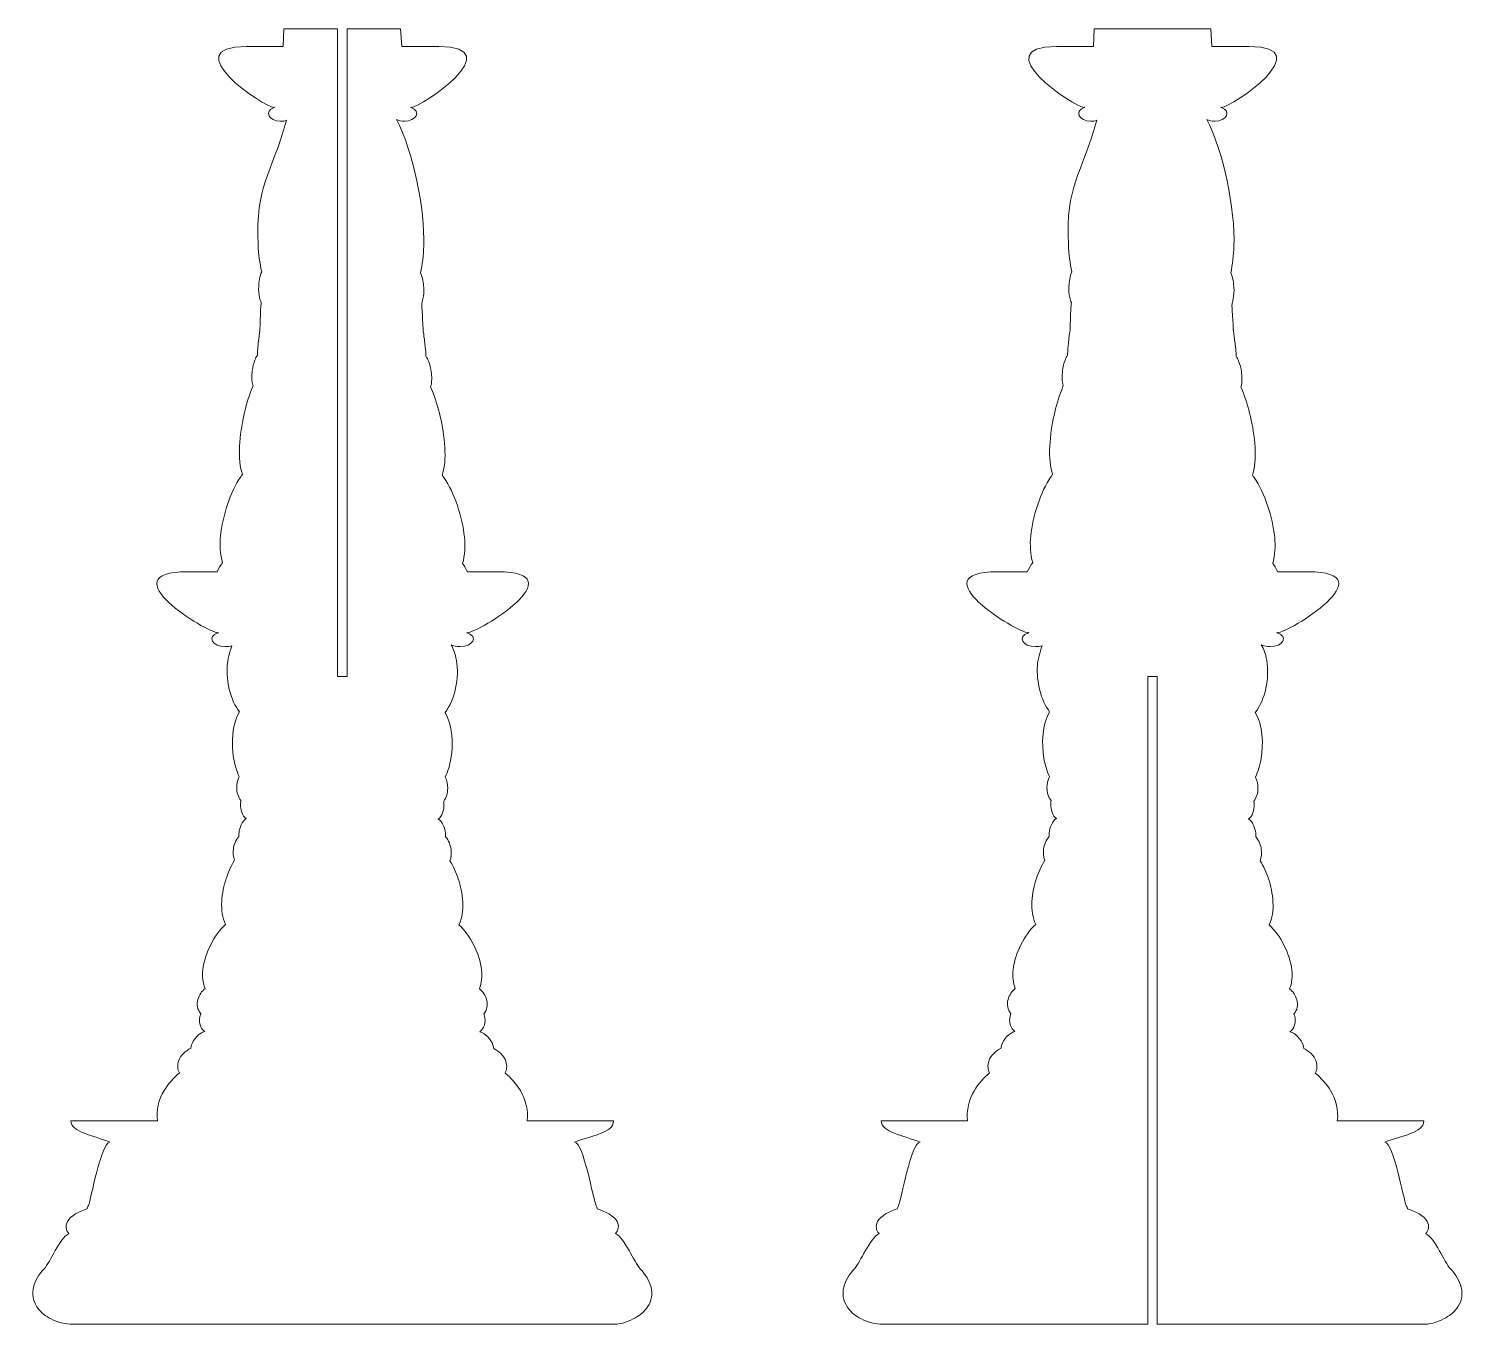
# Model space of a CAD drawing. Header units: centimetres. Extents: x -71 to 23, y -172 to -52.
# Drawn here: x -70.77 to -22.04, y -96 to -52.1 of the extents above; entities that cross this region are included whole.
import ezdxf

# ---------------------------------------------------------------- set-up
doc = ezdxf.new("R2010")
doc.units = ezdxf.units.CM
doc.header["$MEASUREMENT"] = 0
doc.layers.add('Layer 1', color=7, linetype='Continuous')

msp = doc.modelspace()

# ---------------------------------------------------------------- linework, layer by layer
at = {"layer": 'Layer 1', "color": 3, "lineweight": 9}
for points, knots in [([(-58.30605, -55.16867), (-58.23312, -55.20836), (-58.13725, -55.23246), (-58.03219, -55.23246), (-58.03219, -55.23246), (-57.63884, -55.23246), (-57.45712, -54.89755), (-57.81351, -54.762), (-57.81351, -54.762), (-57.47376, -54.77082), (-54.42351, -52.69729), (-56.87481, -52.69729), (-56.87481, -52.69729), (-56.87481, -52.69729), (-58.12267, -52.69729), (-58.12267, -52.69729), (-58.12267, -52.69729), (-58.12267, -52.69729), (-58.1746, -52.0973), (-58.1746, -52.0973), (-58.1746, -52.0973), (-58.1746, -52.0973), (-59.98444, -52.0973), (-59.98444, -52.0973), (-59.98444, -52.0973), (-59.98444, -52.0973), (-59.98444, -74.04723), (-59.98444, -74.04723), (-59.98444, -74.04723), (-59.98444, -74.04723), (-60.30444, -74.04723), (-60.30444, -74.04723), (-60.30444, -74.04723), (-60.30444, -74.04723), (-60.30444, -52.0973), (-60.30444, -52.0973), (-60.30444, -52.0973), (-60.30444, -52.0973), (-62.13189, -52.0973), (-62.13189, -52.0973), (-62.13189, -52.0973), (-62.13189, -52.0973), (-62.14444, -52.69729), (-62.14444, -52.69729), (-62.14444, -52.69729), (-62.14444, -52.69729), (-62.49036, -52.69729), (-62.49036, -52.69729), (-62.49036, -52.69729), (-62.49036, -52.69729), (-62.94263, -52.69729), (-62.94263, -52.69729), (-62.94263, -52.69729), (-62.94263, -52.69729), (-63.3949, -52.69729), (-63.3949, -52.69729), (-63.3949, -52.69729), (-65.84622, -52.69729), (-62.79595, -54.77082), (-62.45619, -54.762), (-62.45619, -54.762), (-62.81259, -54.89755), (-62.63086, -55.23246), (-62.23752, -55.23246), (-62.23752, -55.23246), (-62.16432, -55.23246), (-62.09558, -55.22074), (-62.03595, -55.20023), (-62.03595, -55.20023), (-62.54901, -57.05821), (-63.09257, -57.39809), (-62.99813, -59.42185), (-62.99813, -59.42185), (-62.98324, -59.73072), (-62.94495, -60.04794), (-62.87687, -60.33594), (-62.87687, -60.33594), (-62.94707, -60.46951), (-62.9726, -60.70325), (-62.97899, -60.83264), (-62.97899, -60.83264), (-62.98537, -60.95786), (-62.97686, -61.09142), (-62.94707, -61.20413), (-62.94707, -61.20413), (-62.93644, -61.26256), (-62.91729, -61.32934), (-62.88964, -61.37108), (-62.88964, -61.37108), (-62.90453, -61.44622), (-62.90878, -61.52134), (-62.91516, -61.5923), (-62.91516, -61.5923), (-62.96051, -62.86614), (-62.90049, -61.79919), (-63.0109, -62.9363), (-63.0109, -62.9363), (-63.01728, -63.01144), (-63.02366, -63.09074), (-63.02153, -63.1617), (-63.02153, -63.1617), (-63.05983, -63.20761), (-63.08748, -63.27022), (-63.10663, -63.32448), (-63.10663, -63.32448), (-63.1513, -63.43718), (-63.18108, -63.56657), (-63.19598, -63.69179), (-63.19598, -63.69179), (-63.21087, -63.81701), (-63.22576, -64.05493), (-63.16832, -64.19267), (-63.16832, -64.19267), (-63.28958, -64.47649), (-63.38531, -64.78536), (-63.45764, -65.09006), (-63.45764, -65.09006), (-63.59805, -65.66606), (-63.71718, -66.55929), (-63.5555, -67.1186), (-63.5555, -67.1186), (-63.54912, -67.14364), (-63.53848, -67.17285), (-63.52784, -67.1979), (-63.52784, -67.1979), (-63.55125, -67.22294), (-63.56826, -67.25216), (-63.58741, -67.27721), (-63.58741, -67.27721), (-63.94481, -67.7906), (-64.20222, -68.62122), (-64.27242, -69.28487), (-64.27242, -69.28487), (-64.30433, -69.58957), (-64.28519, -69.90679), (-64.20647, -70.19479), (-64.20647, -70.19479), (-64.23912, -70.22041), (-64.34442, -70.41317), (-64.39165, -70.50146), (-64.39165, -70.50146), (-64.39165, -70.50146), (-65.39057, -70.50146), (-65.39057, -70.50146), (-65.39057, -70.50146), (-68.09772, -70.50146), (-64.72912, -72.57499), (-64.35391, -72.56617), (-64.35391, -72.56617), (-64.7475, -72.70172), (-64.54681, -73.03663), (-64.11242, -73.03663), (-64.11242, -73.03663), (-64.03159, -73.03663), (-63.95568, -73.02491), (-63.88983, -73.0044), (-63.88983, -73.0044), (-63.96001, -73.23457), (-64.03693, -73.48125), (-64.049, -73.68455), (-64.049, -73.68455), (-64.08082, -74.22082), (-63.92987, -74.85712), (-63.63204, -75.24797), (-63.63204, -75.24797), (-63.88732, -75.66378), (-63.90923, -76.32882), (-63.82988, -76.81139), (-63.82988, -76.81139), (-63.79437, -77.02736), (-63.72777, -77.24799), (-63.63629, -77.44341), (-63.63629, -77.44341), (-63.69799, -77.55152), (-63.72352, -77.70121), (-63.72352, -77.8218), (-63.72352, -77.8218), (-63.72352, -77.96733), (-63.67459, -78.14612), (-63.58524, -78.25423), (-63.58524, -78.25423), (-63.58949, -78.29165), (-63.59025, -78.32911), (-63.59162, -78.37481), (-63.59162, -78.37481), (-63.59662, -78.54118), (-63.53631, -78.7823), (-63.40228, -78.86546), (-63.40228, -78.86546), (-63.54482, -78.94031), (-63.63016, -79.18145), (-63.6448, -79.34364), (-63.6448, -79.34364), (-63.6493, -79.3935), (-63.65331, -79.43511), (-63.64906, -79.46838), (-63.64906, -79.46838), (-63.7533, -79.57649), (-63.82435, -79.7679), (-63.83839, -79.8925), (-63.83839, -79.8925), (-63.85199, -80.01323), (-63.8469, -80.16277), (-63.79585, -80.27504), (-63.79585, -80.27504), (-63.91285, -80.46631), (-64.00684, -80.67896), (-64.07878, -80.89458), (-64.07878, -80.89458), (-64.2302, -81.34841), (-64.32556, -82.0131), (-64.10219, -82.44969), (-64.10219, -82.44969), (-64.48937, -82.80312), (-64.80289, -83.41842), (-64.87229, -83.98816), (-64.87229, -83.98816), (-64.89861, -84.20428), (-64.87016, -84.42476), (-64.79783, -84.62434), (-64.79783, -84.62434), (-64.90846, -84.7075), (-64.99863, -84.84862), (-65.04248, -84.99025), (-65.04248, -84.99025), (-65.09647, -85.16462), (-65.05312, -85.34784), (-64.94249, -85.46842), (-64.94249, -85.46842), (-64.95313, -85.49337), (-64.95962, -85.51829), (-64.96802, -85.54743), (-64.96802, -85.54743), (-65.02556, -85.74697), (-64.95951, -85.98402), (-64.80847, -86.08381), (-64.80847, -86.08381), (-64.99781, -86.12539), (-65.19616, -86.3373), (-65.25309, -86.53288), (-65.25309, -86.53288), (-65.26636, -86.57847), (-65.27649, -86.6202), (-65.28287, -86.65346), (-65.28287, -86.65346), (-65.44455, -86.71999), (-65.63506, -86.8901), (-65.69558, -87.08174), (-65.69558, -87.08174), (-65.74141, -87.2269), (-65.72749, -87.37696), (-65.66792, -87.48091), (-65.66792, -87.48091), (-65.86364, -87.65139), (-66.0506, -87.85114), (-66.18487, -88.07967), (-66.18487, -88.07967), (-66.36331, -88.38336), (-66.46568, -88.75743), (-66.4125, -89.11086), (-66.4125, -89.11086), (-66.4125, -89.11086), (-69.34401, -89.11086), (-69.34401, -89.11086), (-69.34401, -89.11086), (-69.33762, -89.4934), (-68.56752, -89.60983), (-68.02504, -89.82604), (-68.02504, -89.82604), (-68.33351, -89.86762), (-68.65882, -91.77565), (-68.75047, -91.97511), (-68.75047, -91.97511), (-68.77151, -92.02091), (-68.78876, -92.05827), (-68.79727, -92.09569), (-68.79727, -92.09569), (-69.06107, -92.16638), (-69.36576, -92.33361), (-69.46314, -92.52397), (-69.46314, -92.52397), (-69.53802, -92.67037), (-69.51845, -92.81503), (-69.41634, -92.9273), (-69.41634, -92.9273), (-69.73544, -93.09362), (-70.03743, -93.89754), (-70.25026, -94.1219), (-70.25026, -94.1219), (-70.60535, -94.49622), (-70.77373, -94.97861), (-70.49916, -95.40673), (-70.49916, -95.40673), (-70.40578, -95.55234), (-70.26616, -95.6789), (-70.08858, -95.78096), (-70.08858, -95.78096), (-69.90457, -95.88673), (-69.61631, -95.99717), (-69.37379, -95.99717), (-69.37379, -95.99717), (-69.37379, -95.99717), (-50.95509, -95.99717), (-50.95509, -95.99717), (-50.95509, -95.99717), (-50.95509, -95.99717), (-50.92318, -95.99717), (-50.92318, -95.99717), (-50.92318, -95.99717), (-50.66577, -96.00133), (-50.40117, -95.89042), (-50.20626, -95.78096), (-50.20626, -95.78096), (-50.03108, -95.68259), (-49.88804, -95.5572), (-49.79355, -95.41505), (-49.79355, -95.41505), (-49.50945, -94.98763), (-49.68872, -94.49963), (-50.04458, -94.1219), (-50.04458, -94.1219), (-50.25664, -93.8968), (-50.56153, -93.09362), (-50.88063, -92.9273), (-50.88063, -92.9273), (-50.77639, -92.81503), (-50.75682, -92.67037), (-50.8317, -92.52397), (-50.8317, -92.52397), (-50.92908, -92.33361), (-51.23377, -92.16638), (-51.49969, -92.09569), (-51.49969, -92.09569), (-51.50608, -92.05827), (-51.523, -92.02076), (-51.54437, -91.97511), (-51.54437, -91.97511), (-51.63782, -91.77549), (-51.96133, -89.86762), (-52.2698, -89.82604), (-52.2698, -89.82604), (-51.72732, -89.60983), (-50.94658, -89.51835), (-50.94871, -89.11086), (-50.94871, -89.11086), (-50.94871, -89.11086), (-53.88021, -89.11086), (-53.88021, -89.11086), (-53.88021, -89.11086), (-53.82703, -88.75743), (-53.93163, -88.38342), (-54.10784, -88.08383), (-54.10784, -88.08383), (-54.24221, -87.85536), (-54.42907, -87.65971), (-54.62904, -87.48923), (-54.62904, -87.48923), (-54.56522, -87.38528), (-54.55322, -87.23583), (-54.59926, -87.09006), (-54.59926, -87.09006), (-54.65959, -86.89904), (-54.84816, -86.72831), (-55.01197, -86.66178), (-55.01197, -86.66178), (-55.01835, -86.62851), (-55.0258, -86.58727), (-55.03962, -86.5412), (-55.03962, -86.5412), (-55.09813, -86.3461), (-55.29703, -86.13371), (-55.48637, -86.09213), (-55.48637, -86.09213), (-55.3332, -85.99233), (-55.26731, -85.75472), (-55.32469, -85.55574), (-55.32469, -85.55574), (-55.33328, -85.52596), (-55.34171, -85.50584), (-55.35022, -85.4809), (-55.35022, -85.4809), (-55.24172, -85.36031), (-55.19976, -85.17407), (-55.25236, -85.00272), (-55.25236, -85.00272), (-55.2955, -84.86218), (-55.38213, -84.71998), (-55.49701, -84.63682), (-55.49701, -84.63682), (-55.42255, -84.43723), (-55.39548, -84.21277), (-55.42255, -83.99648), (-55.42255, -83.99648), (-55.49333, -83.43107), (-55.80335, -82.81975), (-56.19265, -82.46632), (-56.19265, -82.46632), (-55.96715, -82.02557), (-56.05972, -81.35992), (-56.2118, -80.91122), (-56.2118, -80.91122), (-56.28521, -80.69463), (-56.37986, -80.48294), (-56.49687, -80.29167), (-56.49687, -80.29167), (-56.44794, -80.1794), (-56.44308, -80.02574), (-56.45645, -79.90913), (-56.45645, -79.90913), (-56.47073, -79.78456), (-56.53729, -79.59312), (-56.64365, -79.48501), (-56.64365, -79.48501), (-56.64153, -79.45175), (-56.64341, -79.41013), (-56.64791, -79.36027), (-56.64791, -79.36027), (-56.66255, -79.19809), (-56.7479, -78.95694), (-56.89043, -78.88209), (-56.89043, -78.88209), (-56.7564, -78.79893), (-56.69397, -78.5577), (-56.69897, -78.39145), (-56.69897, -78.39145), (-56.70035, -78.34554), (-56.70322, -78.30829), (-56.70748, -78.27086), (-56.70748, -78.27086), (-56.62025, -78.16691), (-56.56897, -77.98816), (-56.57132, -77.83843), (-56.57132, -77.83843), (-56.57321, -77.71787), (-56.59473, -77.57231), (-56.65642, -77.46005), (-56.65642, -77.46005), (-56.56707, -77.26462), (-56.49718, -77.04456), (-56.4607, -76.82803), (-56.4607, -76.82803), (-56.38019, -76.35017), (-56.40539, -75.68872), (-56.66067, -75.27292), (-56.66067, -75.27292), (-56.32387, -74.82623), (-56.17205, -74.10928), (-56.27402, -73.50621), (-56.27402, -73.50621), (-56.31772, -73.24778), (-56.36828, -73.1264), (-56.45772, -72.97284), (-56.45772, -72.97284), (-56.37718, -73.01253), (-56.2713, -73.03663), (-56.15529, -73.03663), (-56.15529, -73.03663), (-55.72088, -73.03663), (-55.52021, -72.70172), (-55.91379, -72.56617), (-55.91379, -72.56617), (-55.53859, -72.57499), (-52.16999, -70.50146), (-54.87714, -70.50146), (-54.87714, -70.50146), (-54.87714, -70.50146), (-55.89722, -70.50146), (-55.89722, -70.50146), (-55.89722, -70.50146), (-55.95006, -70.40416), (-56.03873, -70.24697), (-56.06506, -70.22401), (-56.06506, -70.22401), (-55.9906, -69.94018), (-55.97145, -69.62296), (-56.00337, -69.32244), (-56.00337, -69.32244), (-56.07782, -68.65461), (-56.33736, -67.82399), (-56.69901, -67.3106), (-56.69901, -67.3106), (-56.72029, -67.28556), (-56.73731, -67.26051), (-56.76071, -67.23129), (-56.76071, -67.23129), (-56.75007, -67.20625), (-56.74156, -67.17703), (-56.73518, -67.15198), (-56.73518, -67.15198), (-56.57563, -66.59268), (-56.70539, -65.70363), (-56.85218, -65.12763), (-56.85218, -65.12763), (-56.92877, -64.82293), (-57.02875, -64.51406), (-57.15001, -64.23023), (-57.15001, -64.23023), (-57.09683, -64.08831), (-57.11385, -63.85457), (-57.12874, -63.72935), (-57.12874, -63.72935), (-57.14576, -63.59997), (-57.1798, -63.47475), (-57.22447, -63.35788), (-57.22447, -63.35788), (-57.24574, -63.30779), (-57.2734, -63.24101), (-57.31169, -63.1951), (-57.31169, -63.1951), (-57.30957, -63.12414), (-57.31595, -63.04901), (-57.32446, -62.9697), (-57.32446, -62.9697), (-57.44905, -61.82858), (-57.37166, -62.80834), (-57.44146, -61.62987), (-57.44146, -61.62987), (-57.46238, -61.39724), (-57.45023, -61.45337), (-57.40955, -61.24586), (-57.40955, -61.24586), (-57.38615, -61.12899), (-57.37551, -60.99542), (-57.38615, -60.87021), (-57.38615, -60.87021), (-57.39466, -60.74082), (-57.42019, -60.50708), (-57.49465, -60.3735), (-57.49465, -60.3735), (-57.43083, -60.0855), (-57.39466, -59.76829), (-57.38402, -59.46359), (-57.38402, -59.46359), (-57.33954, -58.22496), (-57.7418, -56.23862), (-58.30605, -55.16867)], [0, 0, 0, 0, 0.00740741, 0.00740741, 0.00740741, 0.00740741, 0.01481481, 0.01481481, 0.01481481, 0.01481481, 0.02222222, 0.02222222, 0.02222222, 0.02222222, 0.02962963, 0.02962963, 0.02962963, 0.02962963, 0.03703704, 0.03703704, 0.03703704, 0.03703704, 0.04444444, 0.04444444, 0.04444444, 0.04444444, 0.05185185, 0.05185185, 0.05185185, 0.05185185, 0.05925926, 0.05925926, 0.05925926, 0.05925926, 0.06666667, 0.06666667, 0.06666667, 0.06666667, 0.07407407, 0.07407407, 0.07407407, 0.07407407, 0.08148148, 0.08148148, 0.08148148, 0.08148148, 0.08888889, 0.08888889, 0.08888889, 0.08888889, 0.0962963, 0.0962963, 0.0962963, 0.0962963, 0.1037037, 0.1037037, 0.1037037, 0.1037037, 0.11111111, 0.11111111, 0.11111111, 0.11111111, 0.11851852, 0.11851852, 0.11851852, 0.11851852, 0.12592593, 0.12592593, 0.12592593, 0.12592593, 0.13333333, 0.13333333, 0.13333333, 0.13333333, 0.14074074, 0.14074074, 0.14074074, 0.14074074, 0.14814815, 0.14814815, 0.14814815, 0.14814815, 0.15555556, 0.15555556, 0.15555556, 0.15555556, 0.16296296, 0.16296296, 0.16296296, 0.16296296, 0.17037037, 0.17037037, 0.17037037, 0.17037037, 0.17777778, 0.17777778, 0.17777778, 0.17777778, 0.18518519, 0.18518519, 0.18518519, 0.18518519, 0.19259259, 0.19259259, 0.19259259, 0.19259259, 0.2, 0.2, 0.2, 0.2, 0.20740741, 0.20740741, 0.20740741, 0.20740741, 0.21481481, 0.21481481, 0.21481481, 0.21481481, 0.22222222, 0.22222222, 0.22222222, 0.22222222, 0.22962963, 0.22962963, 0.22962963, 0.22962963, 0.23703704, 0.23703704, 0.23703704, 0.23703704, 0.24444444, 0.24444444, 0.24444444, 0.24444444, 0.25185185, 0.25185185, 0.25185185, 0.25185185, 0.25925926, 0.25925926, 0.25925926, 0.25925926, 0.26666667, 0.26666667, 0.26666667, 0.26666667, 0.27407407, 0.27407407, 0.27407407, 0.27407407, 0.28148148, 0.28148148, 0.28148148, 0.28148148, 0.28888889, 0.28888889, 0.28888889, 0.28888889, 0.2962963, 0.2962963, 0.2962963, 0.2962963, 0.3037037, 0.3037037, 0.3037037, 0.3037037, 0.31111111, 0.31111111, 0.31111111, 0.31111111, 0.31851852, 0.31851852, 0.31851852, 0.31851852, 0.32592593, 0.32592593, 0.32592593, 0.32592593, 0.33333333, 0.33333333, 0.33333333, 0.33333333, 0.34074074, 0.34074074, 0.34074074, 0.34074074, 0.34814815, 0.34814815, 0.34814815, 0.34814815, 0.35555556, 0.35555556, 0.35555556, 0.35555556, 0.36296296, 0.36296296, 0.36296296, 0.36296296, 0.37037037, 0.37037037, 0.37037037, 0.37037037, 0.37777778, 0.37777778, 0.37777778, 0.37777778, 0.38518519, 0.38518519, 0.38518519, 0.38518519, 0.39259259, 0.39259259, 0.39259259, 0.39259259, 0.4, 0.4, 0.4, 0.4, 0.40740741, 0.40740741, 0.40740741, 0.40740741, 0.41481481, 0.41481481, 0.41481481, 0.41481481, 0.42222222, 0.42222222, 0.42222222, 0.42222222, 0.42962963, 0.42962963, 0.42962963, 0.42962963, 0.43703704, 0.43703704, 0.43703704, 0.43703704, 0.44444444, 0.44444444, 0.44444444, 0.44444444, 0.45185185, 0.45185185, 0.45185185, 0.45185185, 0.45925926, 0.45925926, 0.45925926, 0.45925926, 0.46666667, 0.46666667, 0.46666667, 0.46666667, 0.47407407, 0.47407407, 0.47407407, 0.47407407, 0.48148148, 0.48148148, 0.48148148, 0.48148148, 0.48888889, 0.48888889, 0.48888889, 0.48888889, 0.4962963, 0.4962963, 0.4962963, 0.4962963, 0.5037037, 0.5037037, 0.5037037, 0.5037037, 0.51111111, 0.51111111, 0.51111111, 0.51111111, 0.51851852, 0.51851852, 0.51851852, 0.51851852, 0.52592593, 0.52592593, 0.52592593, 0.52592593, 0.53333333, 0.53333333, 0.53333333, 0.53333333, 0.54074074, 0.54074074, 0.54074074, 0.54074074, 0.54814815, 0.54814815, 0.54814815, 0.54814815, 0.55555556, 0.55555556, 0.55555556, 0.55555556, 0.56296296, 0.56296296, 0.56296296, 0.56296296, 0.57037037, 0.57037037, 0.57037037, 0.57037037, 0.57777778, 0.57777778, 0.57777778, 0.57777778, 0.58518519, 0.58518519, 0.58518519, 0.58518519, 0.59259259, 0.59259259, 0.59259259, 0.59259259, 0.6, 0.6, 0.6, 0.6, 0.60740741, 0.60740741, 0.60740741, 0.60740741, 0.61481481, 0.61481481, 0.61481481, 0.61481481, 0.62222222, 0.62222222, 0.62222222, 0.62222222, 0.62962963, 0.62962963, 0.62962963, 0.62962963, 0.63703704, 0.63703704, 0.63703704, 0.63703704, 0.64444444, 0.64444444, 0.64444444, 0.64444444, 0.65185185, 0.65185185, 0.65185185, 0.65185185, 0.65925926, 0.65925926, 0.65925926, 0.65925926, 0.66666667, 0.66666667, 0.66666667, 0.66666667, 0.67407407, 0.67407407, 0.67407407, 0.67407407, 0.68148148, 0.68148148, 0.68148148, 0.68148148, 0.68888889, 0.68888889, 0.68888889, 0.68888889, 0.6962963, 0.6962963, 0.6962963, 0.6962963, 0.7037037, 0.7037037, 0.7037037, 0.7037037, 0.71111111, 0.71111111, 0.71111111, 0.71111111, 0.71851852, 0.71851852, 0.71851852, 0.71851852, 0.72592593, 0.72592593, 0.72592593, 0.72592593, 0.73333333, 0.73333333, 0.73333333, 0.73333333, 0.74074074, 0.74074074, 0.74074074, 0.74074074, 0.74814815, 0.74814815, 0.74814815, 0.74814815, 0.75555556, 0.75555556, 0.75555556, 0.75555556, 0.76296296, 0.76296296, 0.76296296, 0.76296296, 0.77037037, 0.77037037, 0.77037037, 0.77037037, 0.77777778, 0.77777778, 0.77777778, 0.77777778, 0.78518519, 0.78518519, 0.78518519, 0.78518519, 0.79259259, 0.79259259, 0.79259259, 0.79259259, 0.8, 0.8, 0.8, 0.8, 0.80740741, 0.80740741, 0.80740741, 0.80740741, 0.81481481, 0.81481481, 0.81481481, 0.81481481, 0.82222222, 0.82222222, 0.82222222, 0.82222222, 0.82962963, 0.82962963, 0.82962963, 0.82962963, 0.83703704, 0.83703704, 0.83703704, 0.83703704, 0.84444444, 0.84444444, 0.84444444, 0.84444444, 0.85185185, 0.85185185, 0.85185185, 0.85185185, 0.85925926, 0.85925926, 0.85925926, 0.85925926, 0.86666667, 0.86666667, 0.86666667, 0.86666667, 0.87407407, 0.87407407, 0.87407407, 0.87407407, 0.88148148, 0.88148148, 0.88148148, 0.88148148, 0.88888889, 0.88888889, 0.88888889, 0.88888889, 0.8962963, 0.8962963, 0.8962963, 0.8962963, 0.9037037, 0.9037037, 0.9037037, 0.9037037, 0.91111111, 0.91111111, 0.91111111, 0.91111111, 0.91851852, 0.91851852, 0.91851852, 0.91851852, 0.92592593, 0.92592593, 0.92592593, 0.92592593, 0.93333333, 0.93333333, 0.93333333, 0.93333333, 0.94074074, 0.94074074, 0.94074074, 0.94074074, 0.94814815, 0.94814815, 0.94814815, 0.94814815, 0.95555556, 0.95555556, 0.95555556, 0.95555556, 0.96296296, 0.96296296, 0.96296296, 0.96296296, 0.97037037, 0.97037037, 0.97037037, 0.97037037, 0.97777778, 0.97777778, 0.97777778, 0.97777778, 0.98518519, 0.98518519, 0.98518519, 0.98518519, 1, 1, 1, 1]), ([(-30.84055, -55.16867), (-30.76762, -55.20836), (-30.67175, -55.23246), (-30.56669, -55.23246), (-30.56669, -55.23246), (-30.17334, -55.23246), (-29.99162, -54.89755), (-30.34801, -54.762), (-30.34801, -54.762), (-30.00826, -54.77082), (-26.95801, -52.69729), (-29.40931, -52.69729), (-29.40931, -52.69729), (-29.40931, -52.69729), (-30.67224, -52.69729), (-30.67224, -52.69729), (-30.67224, -52.69729), (-30.67224, -52.69729), (-30.70101, -52.0973), (-30.70101, -52.0973), (-30.70101, -52.0973), (-36.53316, -52.0973), (-28.8242, -52.0973), (-34.65635, -52.0973), (-34.65635, -52.0973), (-34.65635, -52.0973), (-34.67894, -52.69729), (-34.67894, -52.69729), (-34.67894, -52.69729), (-34.67894, -52.69729), (-35.02486, -52.69729), (-35.02486, -52.69729), (-35.02486, -52.69729), (-35.02486, -52.69729), (-35.47713, -52.69729), (-35.47713, -52.69729), (-35.47713, -52.69729), (-35.47713, -52.69729), (-35.9294, -52.69729), (-35.9294, -52.69729), (-35.9294, -52.69729), (-38.38072, -52.69729), (-35.33045, -54.77082), (-34.99069, -54.762), (-34.99069, -54.762), (-35.34709, -54.89755), (-35.16536, -55.23246), (-34.77202, -55.23246), (-34.77202, -55.23246), (-34.69882, -55.23246), (-34.63008, -55.22074), (-34.57045, -55.20023), (-34.57045, -55.20023), (-35.08351, -57.05821), (-35.62707, -57.39809), (-35.53263, -59.42185), (-35.53263, -59.42185), (-35.51774, -59.73072), (-35.47945, -60.04794), (-35.41137, -60.33594), (-35.41137, -60.33594), (-35.48157, -60.46951), (-35.5071, -60.70325), (-35.51349, -60.83264), (-35.51349, -60.83264), (-35.51987, -60.95786), (-35.51136, -61.09142), (-35.48157, -61.20413), (-35.48157, -61.20413), (-35.47094, -61.26256), (-35.45179, -61.32934), (-35.42414, -61.37108), (-35.42414, -61.37108), (-35.43903, -61.44622), (-35.44328, -61.52134), (-35.44966, -61.5923), (-35.44966, -61.5923), (-35.49501, -62.86614), (-35.43499, -61.79919), (-35.5454, -62.9363), (-35.5454, -62.9363), (-35.55178, -63.01144), (-35.55816, -63.09074), (-35.55603, -63.1617), (-35.55603, -63.1617), (-35.59433, -63.20761), (-35.62198, -63.27022), (-35.64113, -63.32448), (-35.64113, -63.32448), (-35.6858, -63.43718), (-35.71558, -63.56657), (-35.73048, -63.69179), (-35.73048, -63.69179), (-35.74537, -63.81701), (-35.76026, -64.05493), (-35.70282, -64.19267), (-35.70282, -64.19267), (-35.82408, -64.47649), (-35.91981, -64.78536), (-35.99214, -65.09006), (-35.99214, -65.09006), (-36.13255, -65.66606), (-36.25168, -66.55929), (-36.09, -67.1186), (-36.09, -67.1186), (-36.08362, -67.14364), (-36.07298, -67.17285), (-36.06234, -67.1979), (-36.06234, -67.1979), (-36.08575, -67.22294), (-36.10276, -67.25216), (-36.12191, -67.27721), (-36.12191, -67.27721), (-36.47931, -67.7906), (-36.73672, -68.62122), (-36.80692, -69.28487), (-36.80692, -69.28487), (-36.83883, -69.58957), (-36.81969, -69.90679), (-36.74097, -70.19479), (-36.74097, -70.19479), (-36.77362, -70.22041), (-36.87892, -70.41317), (-36.92615, -70.50146), (-36.92615, -70.50146), (-36.92615, -70.50146), (-37.92507, -70.50146), (-37.92507, -70.50146), (-37.92507, -70.50146), (-40.63222, -70.50146), (-37.26362, -72.57499), (-36.88841, -72.56617), (-36.88841, -72.56617), (-37.282, -72.70172), (-37.08131, -73.03663), (-36.64692, -73.03663), (-36.64692, -73.03663), (-36.56609, -73.03663), (-36.49018, -73.02491), (-36.42433, -73.0044), (-36.42433, -73.0044), (-36.49451, -73.23457), (-36.57143, -73.48125), (-36.5835, -73.68455), (-36.5835, -73.68455), (-36.61532, -74.22082), (-36.46437, -74.85712), (-36.16654, -75.24797), (-36.16654, -75.24797), (-36.42182, -75.66378), (-36.44373, -76.32882), (-36.36438, -76.81139), (-36.36438, -76.81139), (-36.32887, -77.02736), (-36.26227, -77.24799), (-36.17079, -77.44341), (-36.17079, -77.44341), (-36.23249, -77.55152), (-36.25802, -77.70121), (-36.25802, -77.8218), (-36.25802, -77.8218), (-36.25802, -77.96733), (-36.20909, -78.14612), (-36.11974, -78.25423), (-36.11974, -78.25423), (-36.12399, -78.29165), (-36.12475, -78.32911), (-36.12612, -78.37481), (-36.12612, -78.37481), (-36.13112, -78.54118), (-36.07081, -78.7823), (-35.93678, -78.86546), (-35.93678, -78.86546), (-36.07932, -78.94031), (-36.16466, -79.18145), (-36.1793, -79.34364), (-36.1793, -79.34364), (-36.1838, -79.3935), (-36.18781, -79.43511), (-36.18356, -79.46838), (-36.18356, -79.46838), (-36.2878, -79.57649), (-36.35885, -79.7679), (-36.37289, -79.8925), (-36.37289, -79.8925), (-36.38649, -80.01323), (-36.3814, -80.16277), (-36.33035, -80.27504), (-36.33035, -80.27504), (-36.44735, -80.46631), (-36.54134, -80.67896), (-36.61328, -80.89458), (-36.61328, -80.89458), (-36.7647, -81.34841), (-36.86006, -82.0131), (-36.63669, -82.44969), (-36.63669, -82.44969), (-37.02387, -82.80312), (-37.33739, -83.41842), (-37.40679, -83.98816), (-37.40679, -83.98816), (-37.43311, -84.20428), (-37.40466, -84.42476), (-37.33233, -84.62434), (-37.33233, -84.62434), (-37.44296, -84.7075), (-37.53313, -84.84862), (-37.57698, -84.99025), (-37.57698, -84.99025), (-37.63097, -85.16462), (-37.58762, -85.34784), (-37.47699, -85.46842), (-37.47699, -85.46842), (-37.48763, -85.49337), (-37.49412, -85.51829), (-37.50252, -85.54743), (-37.50252, -85.54743), (-37.56006, -85.74697), (-37.49401, -85.98402), (-37.34297, -86.08381), (-37.34297, -86.08381), (-37.53231, -86.12539), (-37.73066, -86.3373), (-37.78759, -86.53288), (-37.78759, -86.53288), (-37.80086, -86.57847), (-37.81099, -86.6202), (-37.81737, -86.65346), (-37.81737, -86.65346), (-37.97905, -86.71999), (-38.16956, -86.8901), (-38.23008, -87.08174), (-38.23008, -87.08174), (-38.27591, -87.2269), (-38.26199, -87.37696), (-38.20242, -87.48091), (-38.20242, -87.48091), (-38.39814, -87.65139), (-38.5851, -87.85114), (-38.71937, -88.07967), (-38.71937, -88.07967), (-38.89781, -88.38336), (-39.00018, -88.75743), (-38.947, -89.11086), (-38.947, -89.11086), (-38.947, -89.11086), (-41.87851, -89.11086), (-41.87851, -89.11086), (-41.87851, -89.11086), (-41.87212, -89.4934), (-41.10202, -89.60983), (-40.55954, -89.82604), (-40.55954, -89.82604), (-40.86801, -89.86762), (-41.19332, -91.77565), (-41.28497, -91.97511), (-41.28497, -91.97511), (-41.30601, -92.02091), (-41.32326, -92.05827), (-41.33177, -92.09569), (-41.33177, -92.09569), (-41.59557, -92.16638), (-41.90026, -92.33361), (-41.99764, -92.52397), (-41.99764, -92.52397), (-42.07252, -92.67037), (-42.05295, -92.81503), (-41.95084, -92.9273), (-41.95084, -92.9273), (-42.26994, -93.09362), (-42.57193, -93.89754), (-42.78476, -94.1219), (-42.78476, -94.1219), (-43.13985, -94.49622), (-43.30823, -94.97861), (-43.03366, -95.40673), (-43.03366, -95.40673), (-42.94028, -95.55234), (-42.80066, -95.6789), (-42.62308, -95.78096), (-42.62308, -95.78096), (-42.43907, -95.88673), (-42.15081, -95.99717), (-41.90829, -95.99717), (-41.90829, -95.99717), (-41.90829, -95.99717), (-32.83894, -95.99717), (-32.83894, -95.99717), (-32.83894, -95.99717), (-32.83894, -95.99717), (-32.83894, -74.04723), (-32.83894, -74.04723), (-32.83894, -74.04723), (-32.83894, -74.04723), (-32.51894, -74.04723), (-32.51894, -74.04723), (-32.51894, -74.04723), (-32.51894, -74.04723), (-32.51894, -95.99717), (-32.51894, -95.99717), (-32.51894, -95.99717), (-32.51894, -95.99717), (-23.48959, -95.99717), (-23.48959, -95.99717), (-23.48959, -95.99717), (-23.48959, -95.99717), (-23.45768, -95.99717), (-23.45768, -95.99717), (-23.45768, -95.99717), (-23.20027, -96.00133), (-22.93567, -95.89042), (-22.74076, -95.78096), (-22.74076, -95.78096), (-22.56558, -95.68259), (-22.42254, -95.5572), (-22.32805, -95.41505), (-22.32805, -95.41505), (-22.04395, -94.98763), (-22.22322, -94.49963), (-22.57908, -94.1219), (-22.57908, -94.1219), (-22.79114, -93.8968), (-23.09603, -93.09362), (-23.41513, -92.9273), (-23.41513, -92.9273), (-23.31089, -92.81503), (-23.29132, -92.67037), (-23.3662, -92.52397), (-23.3662, -92.52397), (-23.46358, -92.33361), (-23.76827, -92.16638), (-24.03419, -92.09569), (-24.03419, -92.09569), (-24.04058, -92.05827), (-24.0575, -92.02076), (-24.07887, -91.97511), (-24.07887, -91.97511), (-24.17232, -91.77549), (-24.49583, -89.86762), (-24.8043, -89.82604), (-24.8043, -89.82604), (-24.26182, -89.60983), (-23.48108, -89.51835), (-23.48321, -89.11086), (-23.48321, -89.11086), (-23.48321, -89.11086), (-26.41471, -89.11086), (-26.41471, -89.11086), (-26.41471, -89.11086), (-26.36153, -88.75743), (-26.46613, -88.38342), (-26.64234, -88.08383), (-26.64234, -88.08383), (-26.77671, -87.85536), (-26.96357, -87.65971), (-27.16354, -87.48923), (-27.16354, -87.48923), (-27.09972, -87.38528), (-27.08772, -87.23583), (-27.13376, -87.09006), (-27.13376, -87.09006), (-27.19409, -86.89904), (-27.38266, -86.72831), (-27.54647, -86.66178), (-27.54647, -86.66178), (-27.55285, -86.62851), (-27.5603, -86.58727), (-27.57412, -86.5412), (-27.57412, -86.5412), (-27.63263, -86.3461), (-27.83153, -86.13371), (-28.02087, -86.09213), (-28.02087, -86.09213), (-27.8677, -85.99233), (-27.80181, -85.75472), (-27.85919, -85.55574), (-27.85919, -85.55574), (-27.86778, -85.52596), (-27.87621, -85.50584), (-27.88472, -85.4809), (-27.88472, -85.4809), (-27.77622, -85.36031), (-27.73426, -85.17407), (-27.78686, -85.00272), (-27.78686, -85.00272), (-27.83, -84.86218), (-27.91663, -84.71998), (-28.03151, -84.63682), (-28.03151, -84.63682), (-27.95705, -84.43723), (-27.92998, -84.21277), (-27.95705, -83.99648), (-27.95705, -83.99648), (-28.02783, -83.43107), (-28.33785, -82.81975), (-28.72715, -82.46632), (-28.72715, -82.46632), (-28.50165, -82.02557), (-28.59422, -81.35992), (-28.7463, -80.91122), (-28.7463, -80.91122), (-28.81971, -80.69463), (-28.91436, -80.48294), (-29.03137, -80.29167), (-29.03137, -80.29167), (-28.98244, -80.1794), (-28.97758, -80.02574), (-28.99095, -79.90913), (-28.99095, -79.90913), (-29.00523, -79.78456), (-29.07179, -79.59312), (-29.17815, -79.48501), (-29.17815, -79.48501), (-29.17603, -79.45175), (-29.17791, -79.41013), (-29.18241, -79.36027), (-29.18241, -79.36027), (-29.19705, -79.19809), (-29.2824, -78.95694), (-29.42493, -78.88209), (-29.42493, -78.88209), (-29.2909, -78.79893), (-29.22847, -78.5577), (-29.23347, -78.39145), (-29.23347, -78.39145), (-29.23485, -78.34554), (-29.23772, -78.30829), (-29.24198, -78.27086), (-29.24198, -78.27086), (-29.15475, -78.16691), (-29.10347, -77.98816), (-29.10582, -77.83843), (-29.10582, -77.83843), (-29.10771, -77.71787), (-29.12923, -77.57231), (-29.19092, -77.46005), (-29.19092, -77.46005), (-29.10157, -77.26462), (-29.03168, -77.04456), (-28.9952, -76.82803), (-28.9952, -76.82803), (-28.91469, -76.35017), (-28.93989, -75.68872), (-29.19517, -75.27292), (-29.19517, -75.27292), (-28.85837, -74.82623), (-28.70655, -74.10928), (-28.80852, -73.50621), (-28.80852, -73.50621), (-28.85222, -73.24778), (-28.90278, -73.1264), (-28.99222, -72.97284), (-28.99222, -72.97284), (-28.91168, -73.01253), (-28.8058, -73.03663), (-28.68979, -73.03663), (-28.68979, -73.03663), (-28.25538, -73.03663), (-28.05471, -72.70172), (-28.44829, -72.56617), (-28.44829, -72.56617), (-28.07309, -72.57499), (-24.70449, -70.50146), (-27.41164, -70.50146), (-27.41164, -70.50146), (-27.41164, -70.50146), (-28.43172, -70.50146), (-28.43172, -70.50146), (-28.43172, -70.50146), (-28.48456, -70.40416), (-28.57323, -70.24697), (-28.59956, -70.22401), (-28.59956, -70.22401), (-28.5251, -69.94018), (-28.50595, -69.62296), (-28.53787, -69.32244), (-28.53787, -69.32244), (-28.61232, -68.65461), (-28.87186, -67.82399), (-29.23351, -67.3106), (-29.23351, -67.3106), (-29.25479, -67.28556), (-29.27181, -67.26051), (-29.29521, -67.23129), (-29.29521, -67.23129), (-29.28457, -67.20625), (-29.27606, -67.17703), (-29.26968, -67.15198), (-29.26968, -67.15198), (-29.11013, -66.59268), (-29.23989, -65.70363), (-29.38668, -65.12763), (-29.38668, -65.12763), (-29.46327, -64.82293), (-29.56325, -64.51406), (-29.68451, -64.23023), (-29.68451, -64.23023), (-29.63133, -64.08831), (-29.64835, -63.85457), (-29.66324, -63.72935), (-29.66324, -63.72935), (-29.68026, -63.59997), (-29.7143, -63.47475), (-29.75897, -63.35788), (-29.75897, -63.35788), (-29.78024, -63.30779), (-29.8079, -63.24101), (-29.84619, -63.1951), (-29.84619, -63.1951), (-29.84407, -63.12414), (-29.85045, -63.04901), (-29.85896, -62.9697), (-29.85896, -62.9697), (-29.98355, -61.82858), (-29.90616, -62.80834), (-29.97596, -61.62987), (-29.97596, -61.62987), (-29.99688, -61.39724), (-29.98473, -61.45337), (-29.94405, -61.24586), (-29.94405, -61.24586), (-29.92065, -61.12899), (-29.91001, -60.99542), (-29.92065, -60.87021), (-29.92065, -60.87021), (-29.92916, -60.74082), (-29.95469, -60.50708), (-30.02915, -60.3735), (-30.02915, -60.3735), (-29.96533, -60.0855), (-29.92916, -59.76829), (-29.91852, -59.46359), (-29.91852, -59.46359), (-29.87404, -58.22496), (-30.2763, -56.23862), (-30.84055, -55.16867)], [0, 0, 0, 0, 0.00740741, 0.00740741, 0.00740741, 0.00740741, 0.01481481, 0.01481481, 0.01481481, 0.01481481, 0.02222222, 0.02222222, 0.02222222, 0.02222222, 0.02962963, 0.02962963, 0.02962963, 0.02962963, 0.03703704, 0.03703704, 0.03703704, 0.03703704, 0.04444444, 0.04444444, 0.04444444, 0.04444444, 0.05185185, 0.05185185, 0.05185185, 0.05185185, 0.05925926, 0.05925926, 0.05925926, 0.05925926, 0.06666667, 0.06666667, 0.06666667, 0.06666667, 0.07407407, 0.07407407, 0.07407407, 0.07407407, 0.08148148, 0.08148148, 0.08148148, 0.08148148, 0.08888889, 0.08888889, 0.08888889, 0.08888889, 0.0962963, 0.0962963, 0.0962963, 0.0962963, 0.1037037, 0.1037037, 0.1037037, 0.1037037, 0.11111111, 0.11111111, 0.11111111, 0.11111111, 0.11851852, 0.11851852, 0.11851852, 0.11851852, 0.12592593, 0.12592593, 0.12592593, 0.12592593, 0.13333333, 0.13333333, 0.13333333, 0.13333333, 0.14074074, 0.14074074, 0.14074074, 0.14074074, 0.14814815, 0.14814815, 0.14814815, 0.14814815, 0.15555556, 0.15555556, 0.15555556, 0.15555556, 0.16296296, 0.16296296, 0.16296296, 0.16296296, 0.17037037, 0.17037037, 0.17037037, 0.17037037, 0.17777778, 0.17777778, 0.17777778, 0.17777778, 0.18518519, 0.18518519, 0.18518519, 0.18518519, 0.19259259, 0.19259259, 0.19259259, 0.19259259, 0.2, 0.2, 0.2, 0.2, 0.20740741, 0.20740741, 0.20740741, 0.20740741, 0.21481481, 0.21481481, 0.21481481, 0.21481481, 0.22222222, 0.22222222, 0.22222222, 0.22222222, 0.22962963, 0.22962963, 0.22962963, 0.22962963, 0.23703704, 0.23703704, 0.23703704, 0.23703704, 0.24444444, 0.24444444, 0.24444444, 0.24444444, 0.25185185, 0.25185185, 0.25185185, 0.25185185, 0.25925926, 0.25925926, 0.25925926, 0.25925926, 0.26666667, 0.26666667, 0.26666667, 0.26666667, 0.27407407, 0.27407407, 0.27407407, 0.27407407, 0.28148148, 0.28148148, 0.28148148, 0.28148148, 0.28888889, 0.28888889, 0.28888889, 0.28888889, 0.2962963, 0.2962963, 0.2962963, 0.2962963, 0.3037037, 0.3037037, 0.3037037, 0.3037037, 0.31111111, 0.31111111, 0.31111111, 0.31111111, 0.31851852, 0.31851852, 0.31851852, 0.31851852, 0.32592593, 0.32592593, 0.32592593, 0.32592593, 0.33333333, 0.33333333, 0.33333333, 0.33333333, 0.34074074, 0.34074074, 0.34074074, 0.34074074, 0.34814815, 0.34814815, 0.34814815, 0.34814815, 0.35555556, 0.35555556, 0.35555556, 0.35555556, 0.36296296, 0.36296296, 0.36296296, 0.36296296, 0.37037037, 0.37037037, 0.37037037, 0.37037037, 0.37777778, 0.37777778, 0.37777778, 0.37777778, 0.38518519, 0.38518519, 0.38518519, 0.38518519, 0.39259259, 0.39259259, 0.39259259, 0.39259259, 0.4, 0.4, 0.4, 0.4, 0.40740741, 0.40740741, 0.40740741, 0.40740741, 0.41481481, 0.41481481, 0.41481481, 0.41481481, 0.42222222, 0.42222222, 0.42222222, 0.42222222, 0.42962963, 0.42962963, 0.42962963, 0.42962963, 0.43703704, 0.43703704, 0.43703704, 0.43703704, 0.44444444, 0.44444444, 0.44444444, 0.44444444, 0.45185185, 0.45185185, 0.45185185, 0.45185185, 0.45925926, 0.45925926, 0.45925926, 0.45925926, 0.46666667, 0.46666667, 0.46666667, 0.46666667, 0.47407407, 0.47407407, 0.47407407, 0.47407407, 0.48148148, 0.48148148, 0.48148148, 0.48148148, 0.48888889, 0.48888889, 0.48888889, 0.48888889, 0.4962963, 0.4962963, 0.4962963, 0.4962963, 0.5037037, 0.5037037, 0.5037037, 0.5037037, 0.51111111, 0.51111111, 0.51111111, 0.51111111, 0.51851852, 0.51851852, 0.51851852, 0.51851852, 0.52592593, 0.52592593, 0.52592593, 0.52592593, 0.53333333, 0.53333333, 0.53333333, 0.53333333, 0.54074074, 0.54074074, 0.54074074, 0.54074074, 0.54814815, 0.54814815, 0.54814815, 0.54814815, 0.55555556, 0.55555556, 0.55555556, 0.55555556, 0.56296296, 0.56296296, 0.56296296, 0.56296296, 0.57037037, 0.57037037, 0.57037037, 0.57037037, 0.57777778, 0.57777778, 0.57777778, 0.57777778, 0.58518519, 0.58518519, 0.58518519, 0.58518519, 0.59259259, 0.59259259, 0.59259259, 0.59259259, 0.6, 0.6, 0.6, 0.6, 0.60740741, 0.60740741, 0.60740741, 0.60740741, 0.61481481, 0.61481481, 0.61481481, 0.61481481, 0.62222222, 0.62222222, 0.62222222, 0.62222222, 0.62962963, 0.62962963, 0.62962963, 0.62962963, 0.63703704, 0.63703704, 0.63703704, 0.63703704, 0.64444444, 0.64444444, 0.64444444, 0.64444444, 0.65185185, 0.65185185, 0.65185185, 0.65185185, 0.65925926, 0.65925926, 0.65925926, 0.65925926, 0.66666667, 0.66666667, 0.66666667, 0.66666667, 0.67407407, 0.67407407, 0.67407407, 0.67407407, 0.68148148, 0.68148148, 0.68148148, 0.68148148, 0.68888889, 0.68888889, 0.68888889, 0.68888889, 0.6962963, 0.6962963, 0.6962963, 0.6962963, 0.7037037, 0.7037037, 0.7037037, 0.7037037, 0.71111111, 0.71111111, 0.71111111, 0.71111111, 0.71851852, 0.71851852, 0.71851852, 0.71851852, 0.72592593, 0.72592593, 0.72592593, 0.72592593, 0.73333333, 0.73333333, 0.73333333, 0.73333333, 0.74074074, 0.74074074, 0.74074074, 0.74074074, 0.74814815, 0.74814815, 0.74814815, 0.74814815, 0.75555556, 0.75555556, 0.75555556, 0.75555556, 0.76296296, 0.76296296, 0.76296296, 0.76296296, 0.77037037, 0.77037037, 0.77037037, 0.77037037, 0.77777778, 0.77777778, 0.77777778, 0.77777778, 0.78518519, 0.78518519, 0.78518519, 0.78518519, 0.79259259, 0.79259259, 0.79259259, 0.79259259, 0.8, 0.8, 0.8, 0.8, 0.80740741, 0.80740741, 0.80740741, 0.80740741, 0.81481481, 0.81481481, 0.81481481, 0.81481481, 0.82222222, 0.82222222, 0.82222222, 0.82222222, 0.82962963, 0.82962963, 0.82962963, 0.82962963, 0.83703704, 0.83703704, 0.83703704, 0.83703704, 0.84444444, 0.84444444, 0.84444444, 0.84444444, 0.85185185, 0.85185185, 0.85185185, 0.85185185, 0.85925926, 0.85925926, 0.85925926, 0.85925926, 0.86666667, 0.86666667, 0.86666667, 0.86666667, 0.87407407, 0.87407407, 0.87407407, 0.87407407, 0.88148148, 0.88148148, 0.88148148, 0.88148148, 0.88888889, 0.88888889, 0.88888889, 0.88888889, 0.8962963, 0.8962963, 0.8962963, 0.8962963, 0.9037037, 0.9037037, 0.9037037, 0.9037037, 0.91111111, 0.91111111, 0.91111111, 0.91111111, 0.91851852, 0.91851852, 0.91851852, 0.91851852, 0.92592593, 0.92592593, 0.92592593, 0.92592593, 0.93333333, 0.93333333, 0.93333333, 0.93333333, 0.94074074, 0.94074074, 0.94074074, 0.94074074, 0.94814815, 0.94814815, 0.94814815, 0.94814815, 0.95555556, 0.95555556, 0.95555556, 0.95555556, 0.96296296, 0.96296296, 0.96296296, 0.96296296, 0.97037037, 0.97037037, 0.97037037, 0.97037037, 0.97777778, 0.97777778, 0.97777778, 0.97777778, 0.98518519, 0.98518519, 0.98518519, 0.98518519, 1, 1, 1, 1]), ([(-62.45619, -54.762), (-62.45619, -54.762), (-62.44991, -54.75965), (-62.44991, -54.75965), (-62.44991, -54.75965), (-62.44762, -54.76077), (-62.43914, -54.76157), (-62.45619, -54.762)], [0, 0, 0, 0, 0.33333333, 0.33333333, 0.33333333, 0.33333333, 1, 1, 1, 1]), ([(-62.44991, -54.75965), (-62.45104, -54.75908), (-62.45064, -54.75844), (-62.44455, -54.75772), (-62.44455, -54.75772), (-62.44455, -54.75772), (-62.44991, -54.75965), (-62.44991, -54.75965)], [0, 0, 0, 0, 0.33333333, 0.33333333, 0.33333333, 0.33333333, 1, 1, 1, 1]), ([(-57.81351, -54.762), (-57.83057, -54.76157), (-57.82209, -54.76077), (-57.8198, -54.75965), (-57.8198, -54.75965), (-57.8198, -54.75965), (-57.81351, -54.762), (-57.81351, -54.762)], [0, 0, 0, 0, 0.33333333, 0.33333333, 0.33333333, 0.33333333, 1, 1, 1, 1]), ([(-57.8198, -54.75965), (-57.8198, -54.75965), (-57.82516, -54.75771), (-57.82516, -54.75771), (-57.82516, -54.75771), (-57.81908, -54.75844), (-57.81865, -54.75909), (-57.8198, -54.75965)], [0, 0, 0, 0, 0.33333333, 0.33333333, 0.33333333, 0.33333333, 1, 1, 1, 1]), ([(-34.99069, -54.762), (-34.99069, -54.762), (-34.98441, -54.75965), (-34.98441, -54.75965), (-34.98441, -54.75965), (-34.98212, -54.76077), (-34.97364, -54.76157), (-34.99069, -54.762)], [0, 0, 0, 0, 0.33333333, 0.33333333, 0.33333333, 0.33333333, 1, 1, 1, 1]), ([(-34.98441, -54.75965), (-34.98554, -54.75908), (-34.98514, -54.75844), (-34.97905, -54.75772), (-34.97905, -54.75772), (-34.97905, -54.75772), (-34.98441, -54.75965), (-34.98441, -54.75965)], [0, 0, 0, 0, 0.33333333, 0.33333333, 0.33333333, 0.33333333, 1, 1, 1, 1]), ([(-30.34801, -54.762), (-30.36507, -54.76157), (-30.35659, -54.76077), (-30.3543, -54.75965), (-30.3543, -54.75965), (-30.3543, -54.75965), (-30.34801, -54.762), (-30.34801, -54.762)], [0, 0, 0, 0, 0.33333333, 0.33333333, 0.33333333, 0.33333333, 1, 1, 1, 1]), ([(-30.3543, -54.75965), (-30.3543, -54.75965), (-30.35966, -54.75771), (-30.35966, -54.75771), (-30.35966, -54.75771), (-30.35358, -54.75844), (-30.35315, -54.75909), (-30.3543, -54.75965)], [0, 0, 0, 0, 0.33333333, 0.33333333, 0.33333333, 0.33333333, 1, 1, 1, 1]), ([(-64.35391, -72.56617), (-64.35391, -72.56617), (-64.34698, -72.56382), (-64.34698, -72.56382), (-64.34698, -72.56382), (-64.34445, -72.56494), (-64.33509, -72.56574), (-64.35391, -72.56617)], [0, 0, 0, 0, 0.33333333, 0.33333333, 0.33333333, 0.33333333, 1, 1, 1, 1]), ([(-64.34698, -72.56382), (-64.34823, -72.56325), (-64.34778, -72.56261), (-64.34106, -72.56189), (-64.34106, -72.56189), (-64.34106, -72.56189), (-64.34698, -72.56382), (-64.34698, -72.56382)], [0, 0, 0, 0, 0.33333333, 0.33333333, 0.33333333, 0.33333333, 1, 1, 1, 1]), ([(-55.91379, -72.56617), (-55.91379, -72.56617), (-55.92073, -72.56382), (-55.92073, -72.56382), (-55.92073, -72.56382), (-55.92326, -72.56494), (-55.93262, -72.56574), (-55.91379, -72.56617)], [0, 0, 0, 0, 0.33333333, 0.33333333, 0.33333333, 0.33333333, 1, 1, 1, 1]), ([(-55.92073, -72.56382), (-55.91947, -72.56326), (-55.91993, -72.56261), (-55.92665, -72.56188), (-55.92665, -72.56188), (-55.92665, -72.56188), (-55.92073, -72.56382), (-55.92073, -72.56382)], [0, 0, 0, 0, 0.33333333, 0.33333333, 0.33333333, 0.33333333, 1, 1, 1, 1]), ([(-36.88841, -72.56617), (-36.88841, -72.56617), (-36.88148, -72.56382), (-36.88148, -72.56382), (-36.88148, -72.56382), (-36.87895, -72.56494), (-36.86959, -72.56574), (-36.88841, -72.56617)], [0, 0, 0, 0, 0.33333333, 0.33333333, 0.33333333, 0.33333333, 1, 1, 1, 1]), ([(-36.88148, -72.56382), (-36.88273, -72.56325), (-36.88228, -72.56261), (-36.87556, -72.56189), (-36.87556, -72.56189), (-36.87556, -72.56189), (-36.88148, -72.56382), (-36.88148, -72.56382)], [0, 0, 0, 0, 0.33333333, 0.33333333, 0.33333333, 0.33333333, 1, 1, 1, 1]), ([(-28.44829, -72.56617), (-28.44829, -72.56617), (-28.45523, -72.56382), (-28.45523, -72.56382), (-28.45523, -72.56382), (-28.45776, -72.56494), (-28.46712, -72.56574), (-28.44829, -72.56617)], [0, 0, 0, 0, 0.33333333, 0.33333333, 0.33333333, 0.33333333, 1, 1, 1, 1]), ([(-28.45523, -72.56382), (-28.45397, -72.56326), (-28.45443, -72.56261), (-28.46115, -72.56188), (-28.46115, -72.56188), (-28.46115, -72.56188), (-28.45523, -72.56382), (-28.45523, -72.56382)], [0, 0, 0, 0, 0.33333333, 0.33333333, 0.33333333, 0.33333333, 1, 1, 1, 1])]:
    msp.add_open_spline(points, degree=3, knots=knots, dxfattribs=at)

doc.saveas('drawing.dxf')
